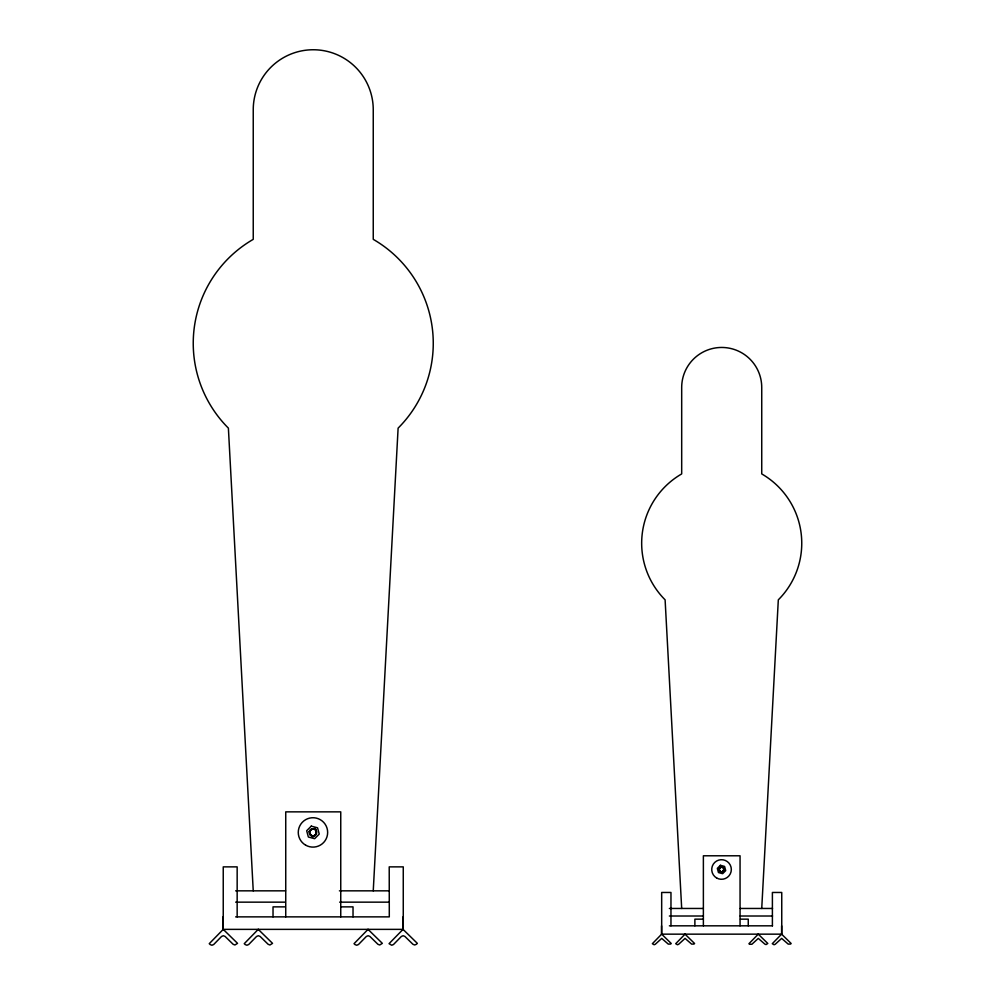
<?xml version="1.0" encoding="UTF-8"?>
<svg xmlns="http://www.w3.org/2000/svg" width="995" height="995" viewBox="0 0 995 995"><rect width="100%" height="100%" fill="white"/><g stroke="black" fill="none" stroke-linecap="round" stroke-linejoin="round"><path stroke-width="1.49" d="M373.249 890.836L398.112 428.136A120.009 120.009 0 0 0 373.249 239.347L373.249 109.761A60.011 60.011 0 0 0 313.251 49.75A60.011 60.011 0 0 0 253.24 109.761L253.24 239.347A120.009 120.009 0 0 0 228.39 428.136L253.24 890.836M761.735 908.46L778.314 599.836A80.048 80.048 0 0 0 761.735 473.918L761.735 387.478A40.024 40.024 0 0 0 721.711 347.454A40.024 40.024 0 0 0 681.687 387.478L681.687 473.918A80.048 80.048 0 0 0 665.108 599.836L681.687 908.46M223.241 929.367L209.261 943.67L210.144 944.541L211.923 945.25L213.701 944.504L221.549 936.469L223.315 935.723L225.081 936.419L233.128 944.28L234.907 944.989L237.544 943.359L223.241 929.367L223.241 866.869L237.158 866.869L237.158 916.868M403.037 929.367L389.057 943.67L391.719 945.25L393.498 944.504L401.346 936.469L403.112 935.723L404.878 936.419L412.925 944.28L414.704 944.989L416.47 944.243L417.34 943.359L403.037 929.367L403.037 916.868M661.675 934.156L652.359 943.708L654.138 944.752L655.319 944.255L661.725 938.397L668.279 944.106L670.642 944.081L671.227 943.484L661.675 934.156L661.675 892.465L670.966 892.465L670.966 925.823M781.61 934.156L772.282 943.708L774.06 944.752L775.242 944.255L781.647 938.397L788.202 944.106L790.565 944.081L791.149 943.484L781.61 934.156L781.61 925.823M235.653 890.836L285.553 890.836M339.407 890.836L389.294 890.836M235.653 902.154L285.316 902.154M339.631 902.154L389.294 902.154M284.744 906.868L273.028 906.868L273.028 916.868M341.31 906.868L353.026 906.868L353.026 916.868M669.374 908.46L703.241 908.46M740.193 908.46L772.518 908.46M669.374 916.009L703.241 916.009M740.193 916.009L772.518 916.009M235.653 916.868L389.294 916.868L389.219 866.869L403.261 866.869L403.261 929.367L223.017 929.367L223.017 916.868M702.706 919.156L694.883 919.156L694.883 925.823M740.442 919.156L748.252 919.156L748.252 925.823M669.374 925.823L772.518 925.823M772.394 925.823L772.394 892.465L781.747 892.465L781.747 934.156L661.538 934.156L661.538 925.823M740.056 925.823L740.056 855.787L703.378 855.787L703.378 925.823M340.75 916.868L340.75 811.858L285.739 811.858L285.739 916.868M309.333 831.447C314.445 847.74 321.907 819.892 309.333 831.447M719.111 868.846C722.519 879.717 727.494 861.135 719.111 868.846M258.24 929.367L244.26 943.67L245.143 944.541L246.934 945.25L248.7 944.504L256.561 936.469L258.314 935.723L260.093 936.419L268.128 944.28L269.919 944.989L272.543 943.359L258.24 929.367M368.038 929.367L354.046 943.67L354.941 944.541L356.72 945.25L358.486 944.504L366.347 936.469L368.1 935.723L369.879 936.419L377.913 944.28L379.704 944.989L382.341 943.359L368.038 929.367M685.033 934.156L675.704 943.708L677.483 944.752L678.665 944.255L685.07 938.397L691.625 944.106L693.988 944.081L694.572 943.484L685.033 934.156M758.252 934.156L748.936 943.708L749.521 944.28L751.897 944.255L758.302 938.397L764.856 944.106L766.038 944.578L767.804 943.484L758.252 934.156M311.273 826.136L306.671 830.738L308.363 837.019L314.644 838.698L319.233 834.096L317.554 827.815L311.273 826.136M720.405 865.302L717.333 868.374L718.452 872.553L722.644 873.685L725.716 870.613L724.584 866.421L720.405 865.302M719.758 871.259A2.5 2.5 0 0 0 723.937 870.14A2.5 2.5 0 0 0 720.877 867.08A2.5 2.5 0 0 0 719.758 871.259M720.392 871.458A2.264 2.264 0 0 0 723.788 869.493A2.264 2.264 0 0 0 720.392 867.528A2.264 2.264 0 0 0 720.392 871.458M716.624 877.976A9.801 9.801 0 0 0 731.325 869.493A9.801 9.801 0 0 0 716.624 861.011A9.801 9.801 0 0 0 716.624 877.976M310.303 835.066A3.756 3.756 0 0 0 316.584 833.387A3.756 3.756 0 0 0 311.982 828.798A3.756 3.756 0 0 0 310.303 835.066M310.552 834.817A3.395 3.395 0 0 0 316.236 833.3A3.395 3.395 0 0 0 312.082 829.133A3.395 3.395 0 0 0 310.552 834.817M305.614 845.141A14.689 14.689 0 0 0 327.653 832.417A14.689 14.689 0 0 0 305.614 819.693A14.689 14.689 0 0 0 305.614 845.141"/></g></svg>
